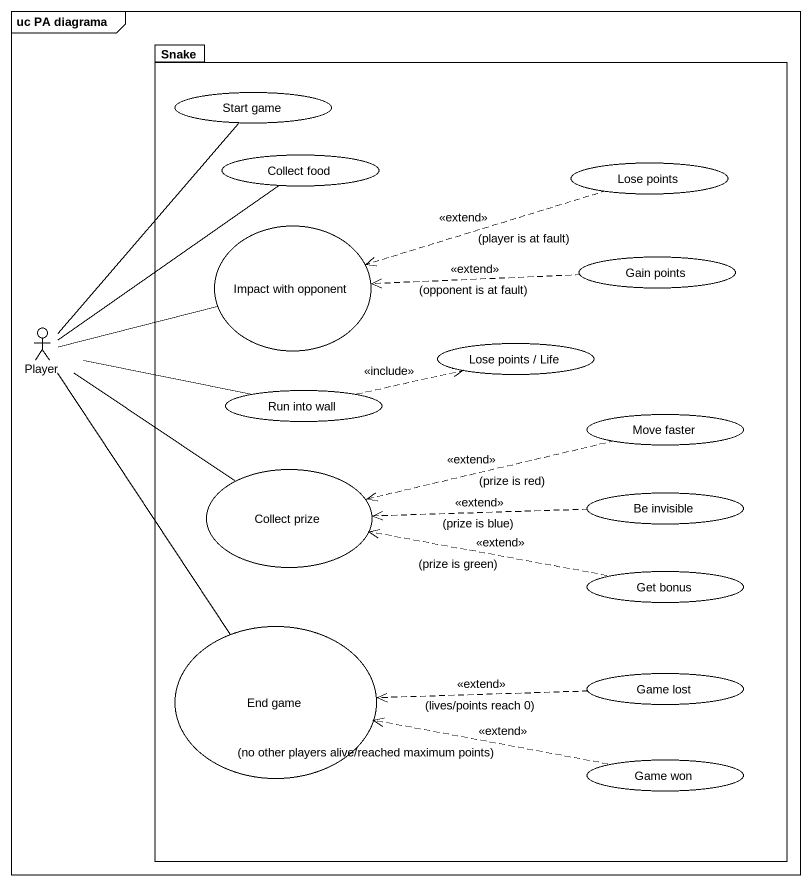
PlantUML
@startuml
mainframe uc PA diagrama
package Snake {
  usecase "Start game" as Start_game
  usecase "Collect food" as Collect_food
  usecase "Lose points" as Lose_points
  usecase "Impact with opponent" as Impact_with_opponent
  usecase "Gain points" as Gain_points
  usecase "Lose points / Life" as Lose_points_Life
  usecase "Run into wall" as Run_into_wall
  usecase "Move faster" as Move_faster
  usecase "Collect prize" as Collect_prize
  usecase "Be invisible" as Be_invisible
  usecase "Get bonus" as Get_bonus
  usecase "End game" as End_game
  usecase "Game lost" as Game_lost
  usecase "Game won" as Game_won
}
actor Player
Lose_points .left.> Impact_with_opponent : <<extend>>\n(player is at fault)
Gain_points .left.> Impact_with_opponent : <<extend>>\n(opponent is at fault)
Player -up- Start_game
Player -up- Collect_food
Player -right- Impact_with_opponent
Player -right- Run_into_wall
Player -- Collect_prize
Player -- End_game
Run_into_wall .right.> Lose_points_Life : <<include>>
Move_faster .left.> Collect_prize : <<extend>>\n(prize is red)
Be_invisible .left.> Collect_prize : <<extend>>\n(prize is blue)
Get_bonus .left.> Collect_prize : <<extend>>\n(prize is green)
Game_lost .left.> End_game : <<extend>>\n(lives/points reach 0)
Game_won .left.> End_game : <<extend>>\n(no other players alive/reached maximum points)
@enduml
